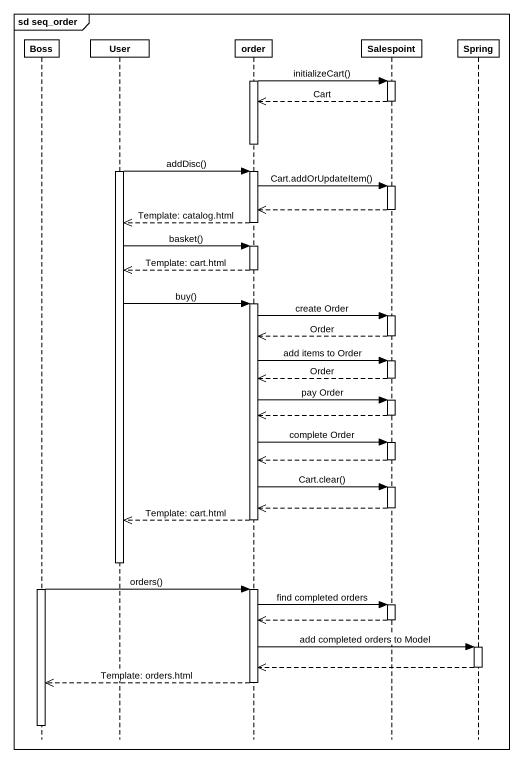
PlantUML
@startuml
mainframe sd seq_order
hide footbox
participant Boss
participant User
participant order
participant Salespoint
participant Spring

activate order
order -> Salespoint : initializeCart()
activate Salespoint
Salespoint -->> order : Cart
deactivate Salespoint
deactivate order
activate User
User -> order : addDisc()
activate order
order -> Salespoint : Cart.addOrUpdateItem()
activate Salespoint
Salespoint -->> order
deactivate Salespoint
order -->> User : Template: catalog.html
deactivate order
User -> order : basket()
activate order
order -->> User : Template: cart.html
deactivate order
User -> order : buy()
activate order
order -> Salespoint : create Order
activate Salespoint
Salespoint -->> order : Order
deactivate Salespoint
order -> Salespoint : add items to Order
activate Salespoint
Salespoint -->> order : Order
deactivate Salespoint
order -> Salespoint : pay Order
activate Salespoint
Salespoint -->> order
deactivate Salespoint
order -> Salespoint : complete Order
activate Salespoint
Salespoint -->> order
deactivate Salespoint
order -> Salespoint : Cart.clear()
activate Salespoint
Salespoint -->> order
deactivate Salespoint
order -->> User : Template: cart.html
deactivate order
deactivate User
activate Boss
Boss -> order : orders()
activate order
order -> Salespoint : find completed orders
activate Salespoint
Salespoint -->> order
deactivate Salespoint
order -> Spring : add completed orders to Model
activate Spring
Spring -->> order
deactivate Spring
order -->> Boss : Template: orders.html
deactivate order
deactivate Boss
@enduml
